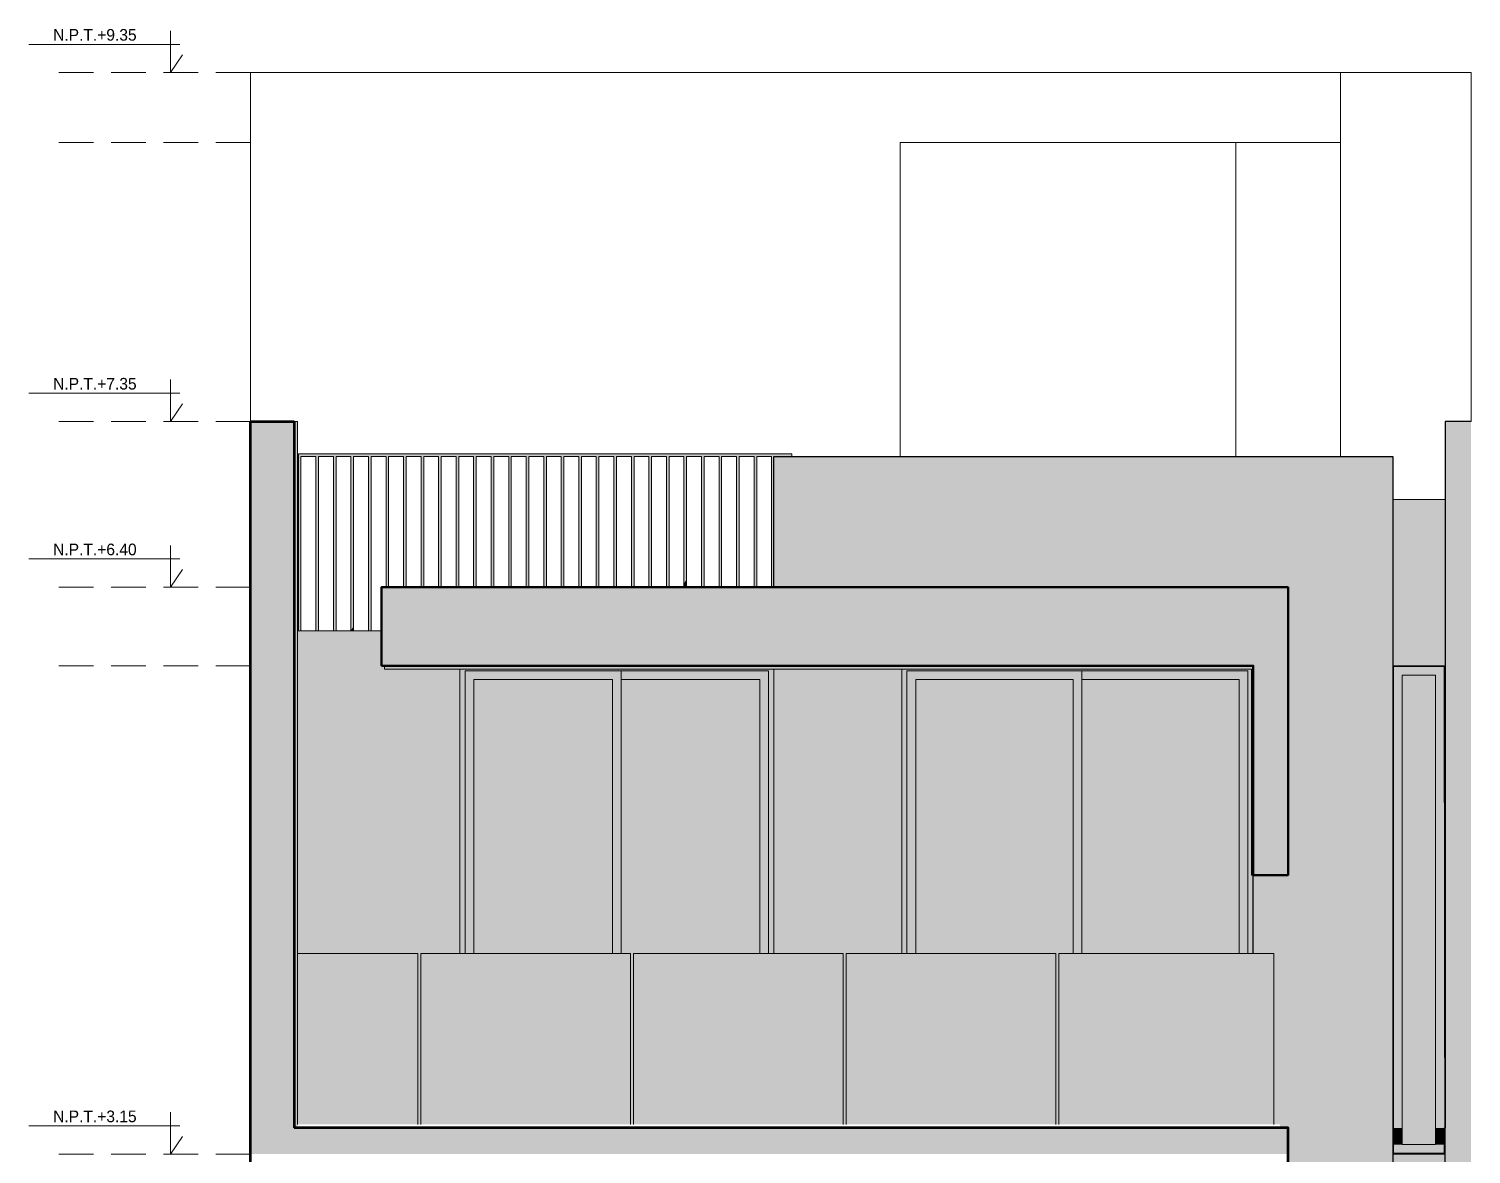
# Model space of a CAD drawing. Header units: millimetres. Extents: x 10612.9 to 10705, y -16533.4 to -16503.9.
# Drawn here: x 10692.35 to 10700.62, y -16516.22 to -16509.77 of the extents above; entities that cross this region are included whole.
import ezdxf
from ezdxf.enums import TextEntityAlignment as Align

# ---------------------------------------------------------------- set-up
doc = ezdxf.new("R2010")
doc.units = ezdxf.units.MM
doc.linetypes.add('HIDDEN', pattern=[0.375, 0.25, -0.125])
doc.layers.add('Muro sin techar', color=160, linetype='Continuous', lineweight=40)
doc.layers.add('p2', color=53, linetype='Continuous', lineweight=20)
doc.styles.add('stylus', font='stylu.ttf')

# ---------------------------------------------------------------- blocks, each defined once
blk = doc.blocks.new('NPTERNA')
at = {"layer": 'p2', "color": 7}
for p, q in [((0.2121, 0.2399), (0.2121, 0)), ((0.2121, 0), (0.142, 0.1015))]:
    blk.add_line(p, q, dxfattribs=at)
blk.add_lwpolyline([(1.0236, 0.1621), (0.1583, 0.1621)], dxfattribs=at)

msp = doc.modelspace()

# ---------------------------------------------------------------- hatches: boundary and pattern name
at = {"layer": 'p2', "linetype": 'Continuous', "lineweight": 0, "true_color": 0xc9c9c9}
for points in [[(10693.7701, -16512.0184), (10693.6201, -16512.0184), (10693.6201, -16516.0684), (10693.7701, -16516.0684)], [(10693.8701, -16512.0184), (10693.7701, -16512.0184), (10693.7701, -16516.0684), (10693.8701, -16516.0684)], [(10700.4701, -16512.0184), (10700.4701, -16513.4184), (10700.6201, -16513.4184), (10700.6201, -16512.0184)], [(10694.3701, -16512.9684), (10694.3701, -16513.2184), (10694.5201, -16513.2184), (10694.5201, -16512.9684)], [(10694.5201, -16512.9684), (10694.5201, -16513.2184), (10699.5701, -16513.2184), (10699.5701, -16512.9684)], [(10694.3701, -16513.4184), (10699.5701, -16513.4184), (10699.5701, -16513.2184), (10694.3701, -16513.2184)], [(10699.3701, -16513.4184), (10699.3701, -16514.6184), (10699.5701, -16514.6184), (10699.5701, -16513.4184)], [(10700.6201, -16513.4184), (10700.4701, -16513.4184), (10700.4701, -16516.0684), (10700.6201, -16516.0684)], [(10693.7701, -16516.0684), (10693.6201, -16516.0684), (10693.6201, -16516.2184), (10693.7701, -16516.2184)], [(10693.8701, -16516.0684), (10693.7701, -16516.0684), (10693.7701, -16516.2184), (10693.8701, -16516.2184)], [(10693.8701, -16516.2184), (10699.5701, -16516.2184), (10699.5701, -16516.0684), (10693.8701, -16516.0684)], [(10700.6201, -16516.0684), (10700.4701, -16516.0684), (10700.4701, -16516.4184), (10700.6201, -16516.4184)]]:
    msp.add_hatch(color=9, dxfattribs=at).paths.add_polyline_path(points)
at = {"layer": 'p2', "linetype": 'Continuous', "lineweight": 0, "true_color": 0xe7e61f}
msp.add_hatch(color=2, dxfattribs=at).paths.add_polyline_path([(10693.8701, -16512.0184), (10693.8701, -16516.0684), (10693.8901, -16516.0684), (10693.8901, -16512.0184)])
at = {"layer": 'p2', "linetype": 'Continuous', "lineweight": 0, "true_color": 0x000000}
for points in [[(10693.8941, -16512.2184), (10696.7237, -16512.2184), (10696.7237, -16512.2034), (10693.8941, -16512.2034)], [(10693.8941, -16512.2184), (10693.8941, -16513.2184), (10693.9091, -16513.2184), (10693.9091, -16512.2184)], [(10693.9947, -16512.2184), (10693.9947, -16513.2184), (10694.0097, -16513.2184), (10694.0097, -16512.2184)], [(10694.0952, -16512.2184), (10694.0952, -16513.2184), (10694.1102, -16513.2184), (10694.1102, -16512.2184)], [(10694.1957, -16512.2184), (10694.1957, -16513.2184), (10694.2107, -16513.2184), (10694.2107, -16512.2184)], [(10694.2962, -16512.2184), (10694.2962, -16513.2184), (10694.3112, -16513.2184), (10694.3112, -16512.2184)], [(10694.4118, -16512.2184), (10694.3968, -16512.2184), (10694.3968, -16512.9684), (10694.4118, -16512.9684)], [(10694.5123, -16512.2184), (10694.4973, -16512.2184), (10694.4973, -16512.9684), (10694.5123, -16512.9684)], [(10694.6128, -16512.2184), (10694.5978, -16512.2184), (10694.5978, -16512.9684), (10694.6128, -16512.9684)], [(10694.7133, -16512.2184), (10694.6983, -16512.2184), (10694.6983, -16512.9684), (10694.7133, -16512.9684)], [(10694.8138, -16512.2184), (10694.7988, -16512.2184), (10694.7988, -16512.9684), (10694.8138, -16512.9684)], [(10694.9144, -16512.2184), (10694.8994, -16512.2184), (10694.8994, -16512.9684), (10694.9144, -16512.9684)], [(10695.0149, -16512.2184), (10694.9999, -16512.2184), (10694.9999, -16512.9684), (10695.0149, -16512.9684)], [(10695.1154, -16512.2184), (10695.1004, -16512.2184), (10695.1004, -16512.9684), (10695.1154, -16512.9684)], [(10695.2159, -16512.2184), (10695.2009, -16512.2184), (10695.2009, -16512.9684), (10695.2159, -16512.9684)], [(10695.3164, -16512.2184), (10695.3014, -16512.2184), (10695.3014, -16512.9684), (10695.3164, -16512.9684)], [(10695.417, -16512.2184), (10695.402, -16512.2184), (10695.402, -16512.9684), (10695.417, -16512.9684)], [(10695.5175, -16512.2184), (10695.5025, -16512.2184), (10695.5025, -16512.9684), (10695.5175, -16512.9684)], [(10695.618, -16512.2184), (10695.603, -16512.2184), (10695.603, -16512.9684), (10695.618, -16512.9684)], [(10695.7185, -16512.2184), (10695.7035, -16512.2184), (10695.7035, -16512.9684), (10695.7185, -16512.9684)], [(10695.8191, -16512.2184), (10695.8041, -16512.2184), (10695.8041, -16512.9684), (10695.8191, -16512.9684)], [(10695.9196, -16512.2184), (10695.9046, -16512.2184), (10695.9046, -16512.9684), (10695.9196, -16512.9684)], [(10696.0201, -16512.2184), (10696.0051, -16512.2184), (10696.0051, -16512.9684), (10696.0201, -16512.9684)], [(10696.1206, -16512.2184), (10696.1056, -16512.2184), (10696.1056, -16512.9684), (10696.1206, -16512.9684)], [(10696.2211, -16512.2184), (10696.2061, -16512.2184), (10696.2061, -16512.9684), (10696.2211, -16512.9684)], [(10696.3217, -16512.2184), (10696.3067, -16512.2184), (10696.3067, -16512.9684), (10696.3217, -16512.9684)], [(10696.4222, -16512.2184), (10696.4072, -16512.2184), (10696.4072, -16512.9684), (10696.4222, -16512.9684)], [(10696.5227, -16512.2184), (10696.5077, -16512.2184), (10696.5077, -16512.9684), (10696.5227, -16512.9684)], [(10696.6082, -16512.2184), (10696.6082, -16512.9684), (10696.6201, -16512.9684), (10696.6201, -16512.2184)], [(10696.4151, -16512.5084), (10696.4072, -16512.5195), (10696.4072, -16512.9684), (10696.4222, -16512.9684), (10696.4222, -16512.5084)], [(10696.5077, -16512.5084), (10696.5077, -16512.9684), (10696.5227, -16512.9684), (10696.5227, -16512.5084)], [(10696.3217, -16512.6404), (10696.3067, -16512.6616), (10696.3067, -16512.9684), (10696.3217, -16512.9684)], [(10696.6082, -16512.9684), (10696.6201, -16512.9684), (10696.6201, -16512.6777), (10696.6082, -16512.6945)], [(10696.2061, -16512.8038), (10696.2061, -16512.9684), (10696.2211, -16512.9684), (10696.2211, -16512.7826)], [(10696.1056, -16512.946), (10696.1056, -16512.9684), (10696.1206, -16512.9684), (10696.1206, -16512.9247)], [(10694.2962, -16513.2184), (10694.3112, -16513.2184), (10694.3112, -16513.0516), (10694.2962, -16513.0728)], [(10694.1957, -16513.2184), (10694.2107, -16513.2184), (10694.2107, -16513.1938), (10694.1957, -16513.215)], [(10700.1751, -16513.4484), (10700.1751, -16513.4234), (10700.4651, -16513.4234), (10700.4651, -16513.4484), (10700.4701, -16513.4484), (10700.4701, -16513.4184), (10700.1701, -16513.4184), (10700.1701, -16513.4484)], [(10700.1751, -16513.4484), (10700.1751, -16513.4234), (10700.4651, -16513.4234), (10700.4651, -16513.4484), (10700.4701, -16513.4484), (10700.4701, -16513.4184), (10700.1701, -16513.4184), (10700.1701, -16513.4484)], [(10700.1751, -16513.4234), (10700.1751, -16513.4734), (10700.2251, -16513.4734), (10700.4151, -16513.4734), (10700.4651, -16513.4734), (10700.4651, -16513.4234)], [(10700.1751, -16513.4234), (10700.1751, -16513.4734), (10700.2251, -16513.4734), (10700.4151, -16513.4734), (10700.4651, -16513.4734), (10700.4651, -16513.4234)], [(10694.8201, -16513.4384), (10694.8201, -16513.4484), (10694.8501, -16513.4484), (10696.5901, -16513.4484), (10696.6201, -16513.4484), (10696.6201, -16513.4384)], [(10694.8201, -16513.4384), (10694.8201, -16513.4484), (10694.8501, -16513.4484), (10696.5901, -16513.4484), (10696.6201, -16513.4484), (10696.6201, -16513.4384)], [(10694.8201, -16513.4484), (10694.8201, -16515.0684), (10694.8501, -16515.0684), (10694.8501, -16513.4484)], [(10694.8201, -16513.4484), (10694.8201, -16515.0684), (10694.8501, -16515.0684), (10694.8501, -16513.4484)], [(10694.8501, -16513.4984), (10694.9001, -16513.4984), (10695.6951, -16513.4984), (10695.7451, -16513.4984), (10695.7451, -16513.4484), (10694.8501, -16513.4484)], [(10694.8501, -16513.4984), (10694.9001, -16513.4984), (10695.6951, -16513.4984), (10695.7451, -16513.4984), (10695.7451, -16513.4484), (10694.8501, -16513.4484)], [(10694.8501, -16513.4984), (10694.8501, -16515.0684), (10694.9001, -16515.0684), (10694.9001, -16513.4984)], [(10694.8501, -16513.4984), (10694.8501, -16515.0684), (10694.9001, -16515.0684), (10694.9001, -16513.4984)], [(10695.7451, -16513.4984), (10695.6951, -16513.4984), (10695.6951, -16515.0684), (10695.7451, -16515.0684)], [(10695.7451, -16513.4984), (10695.6951, -16513.4984), (10695.6951, -16515.0684), (10695.7451, -16515.0684)], [(10695.7451, -16513.4984), (10696.5401, -16513.4984), (10696.5901, -16513.4984), (10696.5901, -16513.4484), (10695.7451, -16513.4484)], [(10695.7451, -16513.4984), (10696.5401, -16513.4984), (10696.5901, -16513.4984), (10696.5901, -16513.4484), (10695.7451, -16513.4484)], [(10696.5901, -16513.4984), (10696.5401, -16513.4984), (10696.5401, -16515.0684), (10696.5901, -16515.0684)], [(10696.5901, -16513.4984), (10696.5401, -16513.4984), (10696.5401, -16515.0684), (10696.5901, -16515.0684)], [(10696.5901, -16513.4484), (10696.5901, -16515.0684), (10696.6201, -16515.0684), (10696.6201, -16513.4484)], [(10696.5901, -16513.4484), (10696.5901, -16515.0684), (10696.6201, -16515.0684), (10696.6201, -16513.4484)], [(10697.3546, -16513.4384), (10697.3546, -16513.4484), (10697.3846, -16513.4484), (10699.3401, -16513.4484), (10699.3601, -16513.4484), (10699.3601, -16513.4384)], [(10697.3546, -16513.4384), (10697.3546, -16513.4484), (10697.3846, -16513.4484), (10699.3401, -16513.4484), (10699.3601, -16513.4484), (10699.3601, -16513.4384)], [(10697.3546, -16513.4484), (10697.3546, -16515.0684), (10697.3846, -16515.0684), (10697.3846, -16513.4484)], [(10697.3546, -16513.4484), (10697.3546, -16514.7619), (10697.3846, -16514.7619), (10697.3846, -16513.4484)], [(10697.3846, -16513.4484), (10697.3846, -16513.4984), (10697.4346, -16513.4984), (10698.3374, -16513.4984), (10698.3874, -16513.4984), (10698.3874, -16513.4484)], [(10697.3846, -16513.4484), (10697.3846, -16513.4984), (10697.4346, -16513.4984), (10698.3374, -16513.4984), (10698.3874, -16513.4984), (10698.3874, -16513.4484)], [(10697.3846, -16513.4984), (10697.3846, -16515.0684), (10697.4346, -16515.0684), (10697.4346, -16513.4984)], [(10697.3846, -16513.4984), (10697.3846, -16514.7619), (10697.4346, -16514.7619), (10697.4346, -16513.4984)], [(10698.3874, -16513.4984), (10698.3374, -16513.4984), (10698.3374, -16515.0684), (10698.3874, -16515.0684)], [(10698.3874, -16513.4984), (10698.3374, -16513.4984), (10698.3374, -16514.7619), (10698.3874, -16514.7619)], [(10698.3874, -16513.4484), (10698.3874, -16513.4984), (10699.2901, -16513.4984), (10699.3401, -16513.4984), (10699.3401, -16513.4484)], [(10698.3874, -16513.4484), (10698.3874, -16513.4984), (10699.2901, -16513.4984), (10699.3401, -16513.4984), (10699.3401, -16513.4484)], [(10699.3401, -16513.4984), (10699.2901, -16513.4984), (10699.2901, -16515.0684), (10699.3401, -16515.0684)], [(10699.3401, -16513.4984), (10699.2901, -16513.4984), (10699.2901, -16515.0684), (10699.3401, -16515.0684)], [(10699.3401, -16513.4484), (10699.3401, -16515.0684), (10699.3701, -16515.0684), (10699.3701, -16514.6184), (10699.3601, -16514.6184), (10699.3601, -16513.4484)], [(10699.3401, -16513.4484), (10699.3401, -16515.0684), (10699.3701, -16515.0684), (10699.3701, -16514.6184), (10699.3601, -16514.6184), (10699.3601, -16513.4484)], [(10700.1701, -16513.4484), (10700.1701, -16516.0684), (10700.1751, -16516.0684), (10700.1751, -16513.4484)], [(10700.1701, -16513.4484), (10700.1701, -16516.0684), (10700.1751, -16516.0684), (10700.1751, -16513.4484)], [(10700.1751, -16513.4734), (10700.1751, -16516.0684), (10700.2251, -16516.0684), (10700.2251, -16513.4734)], [(10700.1751, -16513.4734), (10700.1751, -16516.0684), (10700.2251, -16516.0684), (10700.2251, -16513.4734)], [(10700.4151, -16516.0684), (10700.4651, -16516.0684), (10700.4651, -16513.4734), (10700.4151, -16513.4734)], [(10700.4151, -16516.0684), (10700.4651, -16516.0684), (10700.4651, -16513.4734), (10700.4151, -16513.4734)], [(10700.4651, -16516.0684), (10700.4701, -16516.0684), (10700.4701, -16513.4484), (10700.4651, -16513.4484)], [(10700.4651, -16516.0684), (10700.4701, -16516.0684), (10700.4701, -16513.4484), (10700.4651, -16513.4484)], [(10700.1751, -16516.0684), (10700.1701, -16516.0684), (10700.1701, -16516.1884), (10700.1751, -16516.1884)], [(10700.1751, -16516.0684), (10700.1701, -16516.0684), (10700.1701, -16516.1884), (10700.1751, -16516.1884)], [(10700.2251, -16516.0684), (10700.1751, -16516.0684), (10700.1751, -16516.1634), (10700.2251, -16516.1634)], [(10700.2251, -16516.0684), (10700.1751, -16516.0684), (10700.1751, -16516.1634), (10700.2251, -16516.1634)], [(10700.4651, -16516.0684), (10700.4151, -16516.0684), (10700.4151, -16516.1634), (10700.4651, -16516.1634)], [(10700.4651, -16516.0684), (10700.4151, -16516.0684), (10700.4151, -16516.1634), (10700.4651, -16516.1634)], [(10700.4701, -16516.0684), (10700.4651, -16516.0684), (10700.4651, -16516.1884), (10700.4701, -16516.1884)], [(10700.4701, -16516.0684), (10700.4651, -16516.0684), (10700.4651, -16516.1884), (10700.4701, -16516.1884)], [(10700.1751, -16516.2134), (10700.1751, -16516.1884), (10700.1701, -16516.1884), (10700.1701, -16516.2184), (10700.4701, -16516.2184), (10700.4701, -16516.1884), (10700.4651, -16516.1884), (10700.4651, -16516.2134)], [(10700.1751, -16516.2134), (10700.1751, -16516.1884), (10700.1701, -16516.1884), (10700.1701, -16516.2184), (10700.4701, -16516.2184), (10700.4701, -16516.1884), (10700.4651, -16516.1884), (10700.4651, -16516.2134)], [(10700.4651, -16516.2134), (10700.4651, -16516.1634), (10700.4151, -16516.1634), (10700.2251, -16516.1634), (10700.1751, -16516.1634), (10700.1751, -16516.2134)], [(10700.4651, -16516.2134), (10700.4651, -16516.1634), (10700.4151, -16516.1634), (10700.2251, -16516.1634), (10700.1751, -16516.1634), (10700.1751, -16516.2134)]]:
    msp.add_hatch(color=18, dxfattribs=at).paths.add_polyline_path(points)
at = {"layer": 'p2', "linetype": 'Continuous', "lineweight": 0, "true_color": 0xc8beb2}
for points in [[(10696.6201, -16512.2184), (10696.6201, -16512.9684), (10696.7701, -16512.9684), (10696.7701, -16512.2184)], [(10696.7701, -16512.2184), (10696.7701, -16512.9684), (10699.5701, -16512.9684), (10699.5701, -16513.2184), (10700.1701, -16513.2184), (10700.1701, -16512.2184)], [(10699.3701, -16514.6184), (10699.3701, -16515.0684), (10699.488, -16515.0684), (10699.488, -16516.0484), (10699.5232, -16516.0484), (10699.5232, -16516.0684), (10700.1701, -16516.0684), (10700.1701, -16513.2184), (10699.5701, -16513.2184), (10699.5701, -16514.6184)], [(10696.7701, -16513.4384), (10696.6201, -16513.4384), (10696.6201, -16515.0684), (10696.7701, -16515.0684)], [(10697.3546, -16513.4384), (10696.7701, -16513.4384), (10696.7701, -16515.0684), (10697.019, -16515.0684), (10697.019, -16516.0484), (10697.0358, -16516.0484), (10697.0358, -16515.0684), (10697.3546, -16515.0684)], [(10700.1701, -16516.0684), (10699.5701, -16516.0684), (10699.5701, -16516.4184), (10700.1701, -16516.4184)]]:
    msp.add_hatch(color=9, dxfattribs=at).paths.add_polyline_path(points)
at = {"layer": 'p2', "linetype": 'Continuous', "lineweight": 0, "true_color": 0x928a82}
for points in [[(10699.8348, -16513.2184), (10700.1701, -16513.2184), (10700.1701, -16512.4427), (10699.8348, -16512.9168)], [(10700.1701, -16513.2184), (10699.8348, -16513.2184), (10699.8348, -16516.0684), (10700.1701, -16516.0684)], [(10696.6201, -16513.4384), (10696.6201, -16514.6912), (10696.7701, -16514.6912), (10696.7701, -16513.4384)], [(10696.7701, -16514.6912), (10697.3546, -16514.6912), (10697.3546, -16513.4384), (10696.7701, -16513.4384)], [(10699.3701, -16514.9013), (10699.5701, -16514.6184), (10699.3701, -16514.6184)], [(10700.1701, -16516.0684), (10699.8348, -16516.0684), (10699.8348, -16516.4184), (10700.1701, -16516.4184)]]:
    msp.add_hatch(color=252, dxfattribs=at).paths.add_polyline_path(points)
at = {"layer": 'p2', "linetype": 'Continuous', "lineweight": 0, "true_color": 0x616569}
for points in [[(10700.1701, -16513.2184), (10700.4701, -16513.2184), (10700.4701, -16512.4656), (10700.1701, -16512.4656)], [(10700.1701, -16513.2184), (10700.4701, -16513.2184), (10700.4701, -16512.4656), (10700.1701, -16512.4656)], [(10693.8901, -16513.6472), (10693.8901, -16515.0684), (10694.58, -16515.0684), (10694.58, -16515.5397), (10694.5968, -16515.5397), (10694.5968, -16515.0684), (10694.8201, -16515.0684), (10694.8201, -16513.4384), (10694.3875, -16513.4384), (10694.3875, -16513.4184), (10694.3701, -16513.4184), (10694.3701, -16513.2184), (10694.1933, -16513.2184)], [(10700.4701, -16513.2184), (10700.1701, -16513.2184), (10700.1701, -16513.4184), (10700.4701, -16513.4184)], [(10700.4701, -16513.2184), (10700.1701, -16513.2184), (10700.1701, -16513.4184), (10700.4701, -16513.4184)], [(10700.1701, -16516.2184), (10700.1701, -16516.4184), (10700.4701, -16516.4184), (10700.4701, -16516.2184)], [(10700.1701, -16516.2184), (10700.1701, -16516.4184), (10700.4701, -16516.4184), (10700.4701, -16516.2184)]]:
    msp.add_hatch(color=251, dxfattribs=at).paths.add_polyline_path(points)
at = {"layer": 'p2', "linetype": 'Continuous', "lineweight": 0, "true_color": 0x878d91}
msp.add_hatch(color=252, dxfattribs=at).paths.add_polyline_path([(10693.8901, -16513.2184), (10693.8901, -16515.0684), (10694.58, -16515.0684), (10694.58, -16516.0484), (10694.5968, -16516.0484), (10694.5968, -16515.0684), (10694.8201, -16515.0684), (10694.8201, -16513.4384), (10694.3875, -16513.4384), (10694.3875, -16513.4184), (10694.3701, -16513.4184), (10694.3701, -16513.2184)])
at = {"layer": 'p2', "linetype": 'Continuous', "lineweight": 0, "true_color": 0xaaa909}
for points in [[(10694.3875, -16513.4184), (10694.3875, -16513.4384), (10699.3601, -16513.4384), (10699.3601, -16513.4184)], [(10694.3875, -16513.4184), (10694.3875, -16513.4384), (10699.3601, -16513.4384), (10699.3601, -16513.4184)], [(10699.3601, -16513.4184), (10699.3601, -16514.6184), (10699.3701, -16514.6184), (10699.3701, -16513.4184)], [(10699.3601, -16513.4184), (10699.3601, -16514.6184), (10699.3701, -16514.6184), (10699.3701, -16513.4184)]]:
    msp.add_hatch(color=54, dxfattribs=at).paths.add_polyline_path(points)
at = {"layer": 'p2', "linetype": 'Continuous', "lineweight": 0, "true_color": 0xc4cac7}
for points in [[(10694.9001, -16513.4984), (10694.9001, -16515.0684), (10695.6951, -16515.0684), (10695.6951, -16513.4984)], [(10696.5401, -16513.4984), (10695.7451, -16513.4984), (10695.7451, -16515.0684), (10695.7995, -16515.0684), (10695.7995, -16516.0484), (10695.8163, -16516.0484), (10695.8163, -16515.0684), (10696.5401, -16515.0684)], [(10697.4346, -16515.0684), (10698.2385, -16515.0684), (10698.2385, -16516.0484), (10698.2553, -16516.0484), (10698.2553, -16515.0684), (10698.3374, -16515.0684), (10698.3374, -16513.4984), (10697.4346, -16513.4984)], [(10698.3874, -16513.4984), (10698.3874, -16515.0684), (10699.2901, -16515.0684), (10699.2901, -16513.4984)]]:
    msp.add_hatch(color=9, dxfattribs=at).paths.add_polyline_path(points)
at = {"layer": 'p2', "linetype": 'Continuous', "lineweight": 0, "true_color": 0x9ca09d}
for points in [[(10694.9001, -16513.4984), (10694.9001, -16515.0684), (10695.6951, -16515.0684), (10695.6951, -16513.4984)], [(10695.7451, -16513.4984), (10695.7451, -16515.0684), (10695.7995, -16515.0684), (10695.7995, -16515.7024), (10695.8163, -16515.7024), (10695.8163, -16515.0684), (10696.5401, -16515.0684), (10696.5401, -16513.4984)], [(10697.4346, -16513.4984), (10697.4346, -16514.7831), (10698.3224, -16514.7831), (10698.3224, -16515.0684), (10698.3374, -16515.0684), (10698.3374, -16513.4984)], [(10698.3874, -16515.0684), (10699.2519, -16515.0684), (10699.2551, -16515.0639), (10699.2551, -16515.0684), (10699.2901, -16515.0684), (10699.2901, -16513.4984), (10698.3874, -16513.4984)], [(10700.2251, -16516.0684), (10700.4151, -16516.0684), (10700.4151, -16513.4734), (10700.2251, -16513.4734)], [(10700.2251, -16516.0684), (10700.4151, -16516.0684), (10700.4151, -16513.4734), (10700.2251, -16513.4734)], [(10700.4151, -16516.0684), (10700.2251, -16516.0684), (10700.2251, -16516.1634), (10700.4151, -16516.1634)], [(10700.4151, -16516.0684), (10700.2251, -16516.0684), (10700.2251, -16516.1634), (10700.4151, -16516.1634)]]:
    msp.add_hatch(color=253, dxfattribs=at).paths.add_polyline_path(points)
at = {"layer": 'p2', "linetype": 'Continuous', "lineweight": 0, "true_color": 0xb8bcbc}
for points in [[(10694.58, -16515.0684), (10693.8901, -16515.0684), (10693.8901, -16516.0484), (10694.58, -16516.0484)], [(10694.5968, -16515.0684), (10694.5968, -16516.0484), (10695.7995, -16516.0484), (10695.7995, -16515.0684)], [(10697.019, -16515.0684), (10695.8163, -16515.0684), (10695.8163, -16516.0484), (10697.019, -16516.0484)], [(10697.0358, -16516.0484), (10698.2385, -16516.0484), (10698.2385, -16515.0684), (10697.0358, -16515.0684)], [(10698.2553, -16516.0484), (10699.458, -16516.0484), (10699.458, -16515.0684), (10698.2553, -16515.0684)], [(10699.458, -16516.0484), (10699.488, -16516.0484), (10699.488, -16515.0684), (10699.458, -16515.0684)]]:
    msp.add_hatch(color=9, dxfattribs=at).paths.add_polyline_path(points)

# ---------------------------------------------------------------- linework, layer by layer
at = {"layer": 'Muro sin techar', "color": 251, "linetype": 'HIDDEN', "lineweight": 9, "ltscale": 0.8, "true_color": 0x636466}
for p, q in [((10693.6201, -16510.0184), (10692.4616, -16510.0184)), ((10693.6201, -16510.4184), (10692.4616, -16510.4184)), ((10693.6201, -16512.0184), (10692.4616, -16512.0184)), ((10693.6201, -16512.9684), (10692.4616, -16512.9684)), ((10693.6201, -16513.4184), (10692.4616, -16513.4184)), ((10693.6201, -16516.2184), (10692.4616, -16516.2184))]:
    msp.add_line(p, q, dxfattribs=at)
at = {"layer": 'p2', "color": 251, "linetype": 'Continuous', "lineweight": 20, "true_color": 0x6a6a6a}
for p, q in [((10699.8701, -16510.0184), (10699.8701, -16512.2184)), ((10699.2701, -16510.4184), (10699.2701, -16512.2184)), ((10696.7237, -16512.2034), (10693.8941, -16512.2034)), ((10693.8941, -16512.2184), (10693.8941, -16512.2034)), ((10693.8941, -16513.2184), (10693.8941, -16512.2184)), ((10693.9091, -16512.2184), (10693.9091, -16513.2184)), ((10693.9947, -16512.2184), (10693.9091, -16512.2184)), ((10693.9947, -16513.2184), (10693.9947, -16512.2184)), ((10694.0097, -16512.2184), (10694.0097, -16513.2184)), ((10694.0952, -16512.2184), (10694.0097, -16512.2184)), ((10694.0952, -16513.2184), (10694.0952, -16512.2184)), ((10694.1102, -16512.2184), (10694.1102, -16513.2184)), ((10694.1957, -16512.2184), (10694.1102, -16512.2184)), ((10694.1957, -16513.2184), (10694.1957, -16512.2184)), ((10694.2107, -16512.2184), (10694.2107, -16513.2184)), ((10694.2962, -16512.2184), (10694.2107, -16512.2184)), ((10694.2962, -16513.2184), (10694.2962, -16512.2184)), ((10694.3112, -16512.2184), (10694.3112, -16513.2184)), ((10694.3968, -16512.2184), (10694.3112, -16512.2184)), ((10694.3968, -16512.9684), (10694.3968, -16512.2184)), ((10694.4118, -16512.2184), (10694.4118, -16512.9684)), ((10694.4973, -16512.2184), (10694.4118, -16512.2184)), ((10694.4973, -16512.9684), (10694.4973, -16512.2184)), ((10694.5123, -16512.2184), (10694.5123, -16512.9684)), ((10694.5978, -16512.2184), (10694.5123, -16512.2184)), ((10694.5978, -16512.9684), (10694.5978, -16512.2184)), ((10694.6128, -16512.2184), (10694.6128, -16512.9684)), ((10694.6983, -16512.2184), (10694.6128, -16512.2184)), ((10694.6983, -16512.9684), (10694.6983, -16512.2184)), ((10694.7133, -16512.2184), (10694.7133, -16512.9684)), ((10694.7988, -16512.2184), (10694.7133, -16512.2184)), ((10694.7988, -16512.9684), (10694.7988, -16512.2184)), ((10694.8138, -16512.2184), (10694.8138, -16512.9684)), ((10694.8994, -16512.2184), (10694.8138, -16512.2184)), ((10694.8994, -16512.9684), (10694.8994, -16512.2184)), ((10694.9144, -16512.2184), (10694.9144, -16512.9684)), ((10694.9999, -16512.2184), (10694.9144, -16512.2184)), ((10694.9999, -16512.9684), (10694.9999, -16512.2184)), ((10695.0149, -16512.2184), (10695.0149, -16512.9684)), ((10695.1004, -16512.2184), (10695.0149, -16512.2184)), ((10695.1004, -16512.9684), (10695.1004, -16512.2184)), ((10695.1154, -16512.2184), (10695.1154, -16512.9684)), ((10695.2009, -16512.2184), (10695.1154, -16512.2184)), ((10695.2009, -16512.9684), (10695.2009, -16512.2184)), ((10695.2159, -16512.2184), (10695.2159, -16512.9684)), ((10695.3014, -16512.2184), (10695.2159, -16512.2184)), ((10695.3014, -16512.9684), (10695.3014, -16512.2184)), ((10695.3164, -16512.2184), (10695.3164, -16512.9684)), ((10695.402, -16512.2184), (10695.3164, -16512.2184)), ((10695.402, -16512.9684), (10695.402, -16512.2184)), ((10695.417, -16512.2184), (10695.417, -16512.9684)), ((10695.5025, -16512.2184), (10695.417, -16512.2184)), ((10695.5025, -16512.9684), (10695.5025, -16512.2184)), ((10695.5175, -16512.2184), (10695.5175, -16512.9684)), ((10695.603, -16512.2184), (10695.5175, -16512.2184)), ((10695.603, -16512.9684), (10695.603, -16512.2184)), ((10695.618, -16512.2184), (10695.618, -16512.9684)), ((10695.7035, -16512.2184), (10695.618, -16512.2184)), ((10695.7035, -16512.9684), (10695.7035, -16512.2184)), ((10695.7185, -16512.2184), (10695.7185, -16512.9684)), ((10695.8041, -16512.2184), (10695.7185, -16512.2184)), ((10695.8041, -16512.9684), (10695.8041, -16512.2184)), ((10695.8191, -16512.2184), (10695.8191, -16512.9684)), ((10695.9046, -16512.2184), (10695.8191, -16512.2184)), ((10695.9046, -16512.9684), (10695.9046, -16512.2184)), ((10695.9196, -16512.2184), (10695.9196, -16512.9684)), ((10696.0051, -16512.2184), (10695.9196, -16512.2184)), ((10696.0051, -16512.9684), (10696.0051, -16512.2184)), ((10696.0201, -16512.2184), (10696.0201, -16512.9684)), ((10696.1056, -16512.2184), (10696.0201, -16512.2184)), ((10696.1056, -16512.9684), (10696.1056, -16512.2184)), ((10696.1206, -16512.2184), (10696.1206, -16512.9684)), ((10696.2061, -16512.2184), (10696.1206, -16512.2184)), ((10696.2061, -16512.9684), (10696.2061, -16512.2184)), ((10696.2211, -16512.2184), (10696.2211, -16512.9684)), ((10696.3067, -16512.2184), (10696.2211, -16512.2184)), ((10696.3067, -16512.9684), (10696.3067, -16512.2184)), ((10696.3217, -16512.2184), (10696.3217, -16512.9684)), ((10696.4072, -16512.2184), (10696.3217, -16512.2184)), ((10696.4072, -16512.9684), (10696.4072, -16512.2184)), ((10696.4222, -16512.2184), (10696.4222, -16512.9684)), ((10696.5077, -16512.2184), (10696.4222, -16512.2184)), ((10696.5077, -16512.9684), (10696.5077, -16512.2184)), ((10696.5227, -16512.2184), (10696.5227, -16512.9684)), ((10696.6082, -16512.2184), (10696.5227, -16512.2184)), ((10696.6082, -16512.9684), (10696.6082, -16512.2184)), ((10696.6232, -16512.2184), (10696.6201, -16512.2184)), ((10696.7237, -16512.2184), (10696.7237, -16512.2034)), ((10694.3701, -16513.2184), (10693.8901, -16513.2184)), ((10694.8201, -16515.0684), (10694.8201, -16513.4384)), ((10696.6201, -16515.0684), (10696.6201, -16513.4384)), ((10697.3546, -16515.0684), (10697.3546, -16513.4384)), ((10693.8901, -16515.0684), (10694.58, -16515.0684)), ((10694.58, -16515.0684), (10694.58, -16516.0484)), ((10694.5968, -16515.0684), (10694.5968, -16516.0484)), ((10694.5968, -16515.0684), (10695.7995, -16515.0684)), ((10695.7995, -16515.0684), (10695.7995, -16516.0484)), ((10695.8163, -16515.0684), (10695.8163, -16516.0484)), ((10695.8163, -16515.0684), (10697.019, -16515.0684)), ((10697.019, -16515.0684), (10697.019, -16516.0484)), ((10697.0358, -16515.0684), (10697.0358, -16516.0484)), ((10697.0358, -16515.0684), (10698.2385, -16515.0684)), ((10698.2385, -16515.0684), (10698.2385, -16516.0484)), ((10698.2553, -16515.0684), (10698.2553, -16516.0484)), ((10698.2553, -16515.0684), (10699.458, -16515.0684)), ((10699.458, -16515.0684), (10699.488, -16515.0684)), ((10699.488, -16515.0684), (10699.488, -16516.0484)), ((10693.6201, -16516.2184), (10693.6201, -16516.0684)), ((10699.5701, -16516.2184), (10699.5701, -16516.0684)), ((10700.1701, -16516.4184), (10700.1701, -16516.0684)), ((10700.4701, -16516.0684), (10700.4701, -16516.4184)), ((10700.4701, -16516.2184), (10700.1701, -16516.2184))]:
    msp.add_line(p, q, dxfattribs=at)
at = {"layer": 'p2', "color": 251, "linetype": 'Continuous', "lineweight": 53, "true_color": 0x6a6a6a}
for p, q in [((10693.6201, -16516.4184), (10693.6201, -16512.0184)), ((10693.6201, -16512.0184), (10693.7701, -16512.0184)), ((10693.7701, -16512.0184), (10693.8701, -16512.0184)), ((10693.8701, -16512.0184), (10693.8701, -16516.0684))]:
    msp.add_line(p, q, dxfattribs=at)
at = {"layer": 'p2', "color": 20, "linetype": 'Continuous', "lineweight": 20, "true_color": 0xfd4435}
for p, q in [((10693.8701, -16512.0184), (10693.8901, -16512.0184)), ((10693.8901, -16516.0484), (10693.8901, -16512.0184)), ((10699.3601, -16514.6184), (10699.3601, -16513.4384)), ((10699.3601, -16514.6184), (10699.3701, -16514.6184))]:
    msp.add_line(p, q, dxfattribs=at)
at = {"layer": 'p2', "color": 251, "linetype": 'Continuous', "lineweight": 30, "true_color": 0x6a6a6a}
for p, q in [((10700.4701, -16512.0184), (10700.4701, -16513.4184)), ((10700.6201, -16512.0184), (10700.4701, -16512.0184)), ((10700.4701, -16513.4184), (10700.4701, -16516.0684)), ((10699.3701, -16515.0684), (10699.3701, -16514.6184))]:
    msp.add_line(p, q, dxfattribs=at)
at = {"layer": 'p2', "color": 123, "linetype": 'Continuous', "lineweight": 20, "true_color": 0x71cebe}
for p, q in [((10700.1701, -16512.4656), (10700.4701, -16512.4656)), ((10700.1701, -16513.4184), (10700.4701, -16513.4184)), ((10693.6201, -16516.4184), (10693.6201, -16516.2184)), ((10699.5701, -16516.4184), (10699.5701, -16516.2184))]:
    msp.add_line(p, q, dxfattribs=at)
at = {"layer": 'p2', "color": 132, "linetype": 'Continuous', "lineweight": 20, "true_color": 0x00bfbf}
for p, q in [((10694.3875, -16513.4384), (10694.3875, -16513.4184)), ((10699.3601, -16513.4384), (10694.3875, -16513.4384))]:
    msp.add_line(p, q, dxfattribs=at)
at = {"layer": 'p2', "color": 30, "linetype": 'Continuous', "lineweight": 18, "true_color": 0xff6600}
for p, q in [((10700.1751, -16513.4234), (10700.1751, -16513.4734)), ((10700.4651, -16513.4234), (10700.1751, -16513.4234)), ((10700.4651, -16513.4734), (10700.4651, -16513.4234)), ((10694.8501, -16513.4984), (10694.8501, -16513.4484)), ((10694.8501, -16513.4484), (10695.7451, -16513.4484)), ((10694.8501, -16515.0684), (10694.8501, -16513.4984)), ((10694.9001, -16513.4984), (10694.9001, -16515.0684)), ((10695.6951, -16513.4984), (10694.9001, -16513.4984)), ((10695.6951, -16515.0684), (10695.6951, -16513.4984)), ((10695.7451, -16513.4484), (10695.7451, -16513.4984)), ((10696.5901, -16513.4484), (10695.7451, -16513.4484)), ((10695.7451, -16513.4984), (10695.7451, -16515.0684)), ((10696.5401, -16513.4984), (10695.7451, -16513.4984)), ((10696.5401, -16515.0684), (10696.5401, -16513.4984)), ((10696.5901, -16515.0684), (10696.5901, -16513.4484)), ((10697.3846, -16513.4984), (10697.3846, -16513.4484)), ((10697.3846, -16513.4484), (10698.3874, -16513.4484)), ((10697.3846, -16515.0684), (10697.3846, -16513.4984)), ((10697.4346, -16513.4984), (10697.4346, -16515.0684)), ((10698.3374, -16513.4984), (10697.4346, -16513.4984)), ((10698.3374, -16515.0684), (10698.3374, -16513.4984)), ((10698.3874, -16513.4484), (10698.3874, -16513.4984)), ((10699.3401, -16513.4484), (10698.3874, -16513.4484)), ((10698.3874, -16513.4984), (10698.3874, -16515.0684)), ((10699.2901, -16513.4984), (10698.3874, -16513.4984)), ((10699.2901, -16515.0684), (10699.2901, -16513.4984)), ((10699.3401, -16515.0684), (10699.3401, -16513.4484)), ((10700.1751, -16513.4734), (10700.1751, -16516.0684)), ((10700.2251, -16516.0684), (10700.2251, -16513.4734)), ((10700.2251, -16513.4734), (10700.4151, -16513.4734)), ((10700.4151, -16513.4734), (10700.4151, -16516.0684)), ((10700.4701, -16516.4184), (10700.4651, -16513.4734)), ((10700.1751, -16516.0684), (10700.1751, -16516.1634)), ((10700.2251, -16516.1634), (10700.2251, -16516.0684)), ((10700.4151, -16516.0684), (10700.4151, -16516.1634)), ((10700.4651, -16516.1634), (10700.4651, -16516.0684)), ((10700.1751, -16516.1634), (10700.1751, -16516.2134)), ((10700.1751, -16516.2134), (10700.4651, -16516.2134)), ((10700.4151, -16516.1634), (10700.2251, -16516.1634)), ((10700.4651, -16516.2134), (10700.4651, -16516.1634))]:
    msp.add_line(p, q, dxfattribs=at)
at = {"layer": 'p2', "color": 251, "linetype": 'Continuous', "lineweight": 20, "true_color": 0x6a6a6a}
for points in [[(10693.6201, -16512.0184), (10693.6201, -16510.0184), (10700.6201, -16510.0184), (10700.6201, -16512.0184)], [(10697.3451, -16512.2184), (10697.3451, -16510.4184), (10699.8701, -16510.4184)]]:
    msp.add_lwpolyline(points, dxfattribs=at)
at = {"layer": 'p2', "color": 251, "linetype": 'Continuous', "lineweight": 30, "true_color": 0x6a6a6a}
msp.add_lwpolyline([(10696.6201, -16512.9684), (10696.6201, -16512.2184), (10696.7701, -16512.2184), (10700.1701, -16512.2184), (10700.1701, -16513.2184), (10700.1701, -16516.4184), (10699.5701, -16516.4184)], dxfattribs=at)
at = {"layer": 'p2', "color": 251, "linetype": 'Continuous', "lineweight": 50, "true_color": 0x6a6a6a}
msp.add_lwpolyline([(10694.3701, -16513.4184), (10699.3701, -16513.4184), (10699.3701, -16514.6184), (10699.5701, -16514.6184), (10699.5701, -16513.4184), (10699.5701, -16513.2184), (10699.5701, -16512.9684), (10694.5201, -16512.9684), (10694.3701, -16512.9684), (10694.3701, -16513.2184)], close=True, dxfattribs=at)
at = {"layer": 'p2', "color": 251, "linetype": 'Continuous', "lineweight": 53, "true_color": 0x6a6a6a}
msp.add_lwpolyline([(10693.6201, -16516.4184), (10699.5701, -16516.4184), (10699.5701, -16516.0684), (10693.8701, -16516.0684)], dxfattribs=at)

# ---------------------------------------------------------------- block references
at = {"xscale": -1}
for p in [(10693.3721, -16510.0184, 0), (10693.3721, -16512.0184, 0), (10693.3721, -16512.9684, 0), (10693.3721, -16516.2184, 0)]:
    msp.add_blockref('NPTERNA', p, dxfattribs=at)

# ---------------------------------------------------------------- texts
at = {"style": 'stylus'}
for s, p in [('N.P.T.+9.35', (10692.7272, -16509.8019, 0)), ('N.P.T.+7.35', (10692.7272, -16511.8019, 0)), ('N.P.T.+6.40', (10692.7272, -16512.7519, 0)), ('N.P.T.+3.15', (10692.7272, -16516.0019, 0))]:
    msp.add_text(s, height=0.06673, dxfattribs=at).set_placement(p, align=Align.MIDDLE_CENTER)

doc.saveas('drawing.dxf')
